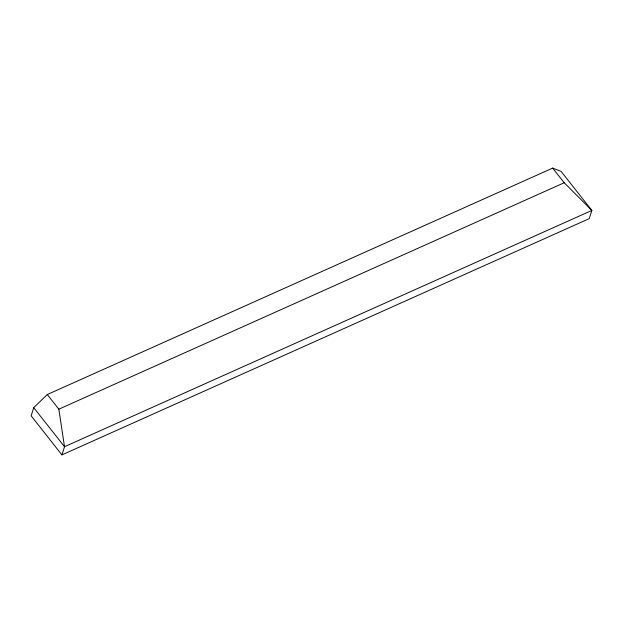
<?xml version="1.0" encoding="UTF-8"?>
<svg xmlns="http://www.w3.org/2000/svg" width="623" height="623" viewBox="0 0 623 623"><rect width="100%" height="100%" fill="white"/><g stroke="black" fill="none" stroke-linecap="round" stroke-linejoin="round"><path stroke-width="0.93" d="M33.728 407.644L31.15 415.829L61.934 454.899L589.272 218.611L591.85 210.434L561.066 171.356L552.656 168.101L47.293 394.546L33.728 407.644L64.512 446.722L61.934 454.899M58.842 409.194L564.204 182.749L591.85 210.434L64.512 446.722L58.842 409.194L47.293 394.546M552.656 168.101L564.204 182.749"/></g></svg>
